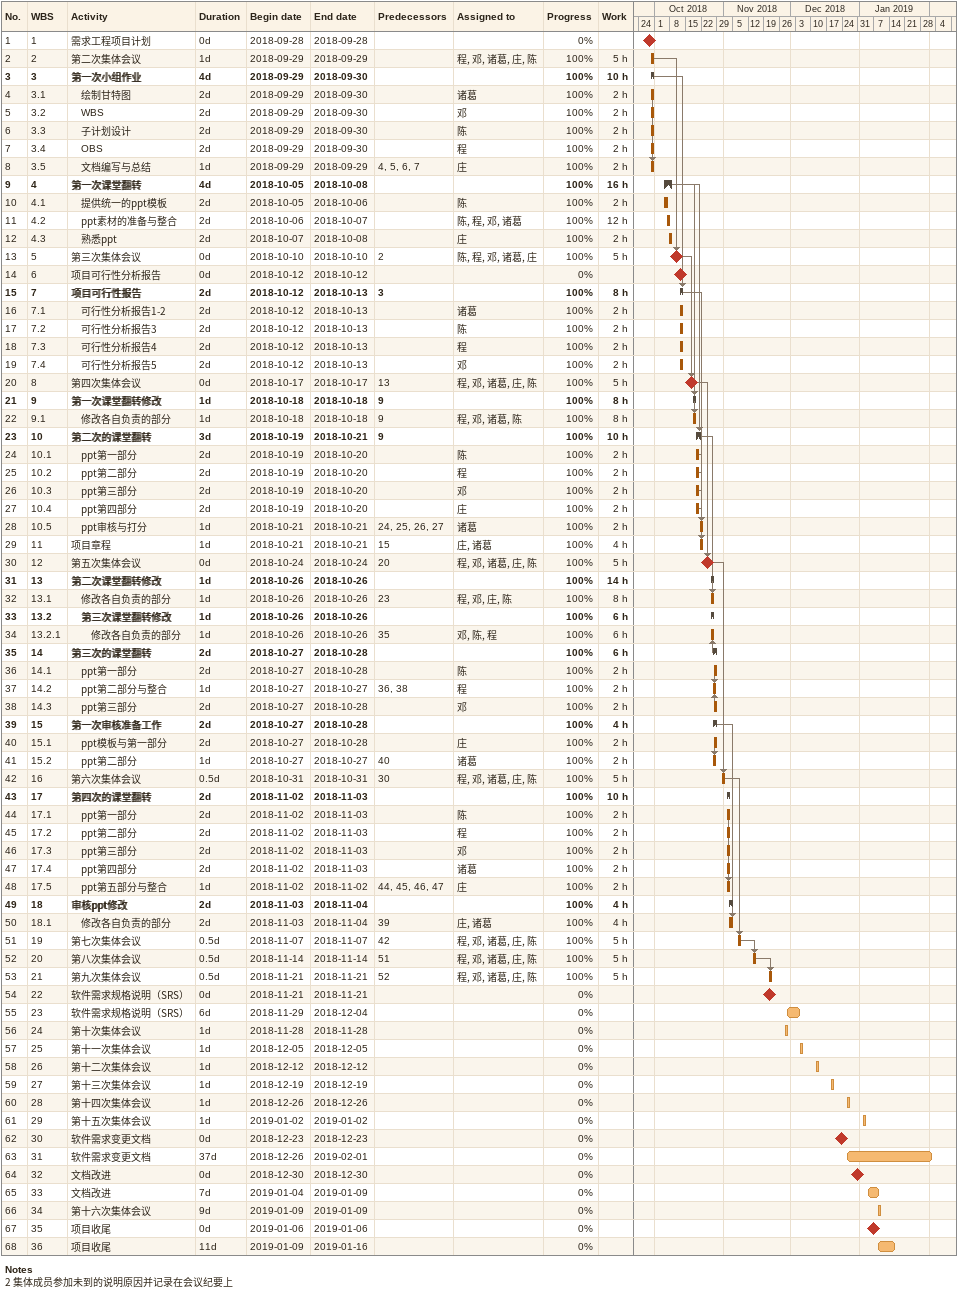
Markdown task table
| ID | WBS | Task | Duration | Start | Finish | Predecessors | Resources | % complete | Work (h) |
|---|---|---|---|---|---|---|---|---|---|
| 1 | 1 | 需求工程项目计划 | 0d | 2018-09-28 | 2018-09-28 |  |  | 0 |  |
| 2 | 2 | 第二次集体会议 | 1d | 2018-09-29 | 2018-09-29 |  | 程, 邓, 诸葛, 庄, 陈 | 100 | 5 |
| 3 | 3 | **第一次小组作业** | 4d | 2018-09-29 | 2018-09-30 |  |  | 100 | 10 |
| 4 | 3.1 | 绘制甘特图 | 2d | 2018-09-29 | 2018-09-30 |  | 诸葛 | 100 | 2 |
| 5 | 3.2 | WBS | 2d | 2018-09-29 | 2018-09-30 |  | 邓 | 100 | 2 |
| 6 | 3.3 | 子计划设计 | 2d | 2018-09-29 | 2018-09-30 |  | 陈 | 100 | 2 |
| 7 | 3.4 | OBS | 2d | 2018-09-29 | 2018-09-30 |  | 程 | 100 | 2 |
| 8 | 3.5 | 文档编写与总结 | 1d | 2018-09-29 | 2018-09-29 | 4, 5, 6, 7 | 庄 | 100 | 2 |
| 9 | 4 | **第一次课堂翻转** | 4d | 2018-10-05 | 2018-10-08 |  |  | 100 | 16 |
| 10 | 4.1 | 提供统一的ppt模板 | 2d | 2018-10-05 | 2018-10-06 |  | 陈 | 100 | 2 |
| 11 | 4.2 | ppt素材的准备与整合 | 2d | 2018-10-06 | 2018-10-07 |  | 陈, 程, 邓, 诸葛 | 100 | 12 |
| 12 | 4.3 | 熟悉ppt | 2d | 2018-10-07 | 2018-10-08 |  | 庄 | 100 | 2 |
| 13 | 5 | 第三次集体会议 | 0d | 2018-10-10 | 2018-10-10 | 2 | 陈, 程, 邓, 诸葛, 庄 | 100 | 5 |
| 14 | 6 | 项目可行性分析报告 | 0d | 2018-10-12 | 2018-10-12 |  |  | 0 |  |
| 15 | 7 | **项目可行性报告** | 2d | 2018-10-12 | 2018-10-13 | 3 |  | 100 | 8 |
| 16 | 7.1 | 可行性分析报告1-2 | 2d | 2018-10-12 | 2018-10-13 |  | 诸葛 | 100 | 2 |
| 17 | 7.2 | 可行性分析报告3 | 2d | 2018-10-12 | 2018-10-13 |  | 陈 | 100 | 2 |
| 18 | 7.3 | 可行性分析报告4 | 2d | 2018-10-12 | 2018-10-13 |  | 程 | 100 | 2 |
| 19 | 7.4 | 可行性分析报告5 | 2d | 2018-10-12 | 2018-10-13 |  | 邓 | 100 | 2 |
| 20 | 8 | 第四次集体会议 | 0d | 2018-10-17 | 2018-10-17 | 13 | 程, 邓, 诸葛, 庄, 陈 | 100 | 5 |
| 21 | 9 | **第一次课堂翻转修改** | 1d | 2018-10-18 | 2018-10-18 | 9 |  | 100 | 8 |
| 22 | 9.1 | 修改各自负责的部分 | 1d | 2018-10-18 | 2018-10-18 | 9 | 程, 邓, 诸葛, 陈 | 100 | 8 |
| 23 | 10 | **第二次的课堂翻转** | 3d | 2018-10-19 | 2018-10-21 | 9 |  | 100 | 10 |
| 24 | 10.1 | ppt第一部分 | 2d | 2018-10-19 | 2018-10-20 |  | 陈 | 100 | 2 |
| 25 | 10.2 | ppt第二部分 | 2d | 2018-10-19 | 2018-10-20 |  | 程 | 100 | 2 |
| 26 | 10.3 | ppt第三部分 | 2d | 2018-10-19 | 2018-10-20 |  | 邓 | 100 | 2 |
| 27 | 10.4 | ppt第四部分 | 2d | 2018-10-19 | 2018-10-20 |  | 庄 | 100 | 2 |
| 28 | 10.5 | ppt审核与打分 | 1d | 2018-10-21 | 2018-10-21 | 24, 25, 26, 27 | 诸葛 | 100 | 2 |
| 29 | 11 | 项目章程 | 1d | 2018-10-21 | 2018-10-21 | 15 | 庄, 诸葛 | 100 | 4 |
| 30 | 12 | 第五次集体会议 | 0d | 2018-10-24 | 2018-10-24 | 20 | 程, 邓, 诸葛, 庄, 陈 | 100 | 5 |
| 31 | 13 | **第二次课堂翻转修改** | 1d | 2018-10-26 | 2018-10-26 |  |  | 100 | 14 |
| 32 | 13.1 | 修改各自负责的部分 | 1d | 2018-10-26 | 2018-10-26 | 23 | 程, 邓, 庄, 陈 | 100 | 8 |
| 33 | 13.2 | **第三次课堂翻转修改** | 1d | 2018-10-26 | 2018-10-26 |  |  | 100 | 6 |
| 34 | 13.2.1 | 修改各自负责的部分 | 1d | 2018-10-26 | 2018-10-26 | 35 | 邓, 陈, 程 | 100 | 6 |
| 35 | 14 | **第三次的课堂翻转** | 2d | 2018-10-27 | 2018-10-28 |  |  | 100 | 6 |
| 36 | 14.1 | ppt第一部分 | 2d | 2018-10-27 | 2018-10-28 |  | 陈 | 100 | 2 |
| 37 | 14.2 | ppt第二部分与整合 | 1d | 2018-10-27 | 2018-10-27 | 36, 38 | 程 | 100 | 2 |
| 38 | 14.3 | ppt第三部分 | 2d | 2018-10-27 | 2018-10-28 |  | 邓 | 100 | 2 |
| 39 | 15 | **第一次审核准备工作** | 2d | 2018-10-27 | 2018-10-28 |  |  | 100 | 4 |
| 40 | 15.1 | ppt模板与第一部分 | 2d | 2018-10-27 | 2018-10-28 |  | 庄 | 100 | 2 |
| 41 | 15.2 | ppt第二部分 | 1d | 2018-10-27 | 2018-10-27 | 40 | 诸葛 | 100 | 2 |
| 42 | 16 | 第六次集体会议 | 0.5d | 2018-10-31 | 2018-10-31 | 30 | 程, 邓, 诸葛, 庄, 陈 | 100 | 5 |
| 43 | 17 | **第四次的课堂翻转** | 2d | 2018-11-02 | 2018-11-03 |  |  | 100 | 10 |
| 44 | 17.1 | ppt第一部分 | 2d | 2018-11-02 | 2018-11-03 |  | 陈 | 100 | 2 |
| 45 | 17.2 | ppt第二部分 | 2d | 2018-11-02 | 2018-11-03 |  | 程 | 100 | 2 |
| 46 | 17.3 | ppt第三部分 | 2d | 2018-11-02 | 2018-11-03 |  | 邓 | 100 | 2 |
| 47 | 17.4 | ppt第四部分 | 2d | 2018-11-02 | 2018-11-03 |  | 诸葛 | 100 | 2 |
| 48 | 17.5 | ppt第五部分与整合 | 1d | 2018-11-02 | 2018-11-02 | 44, 45, 46, 47 | 庄 | 100 | 2 |
| 49 | 18 | **审核ppt修改** | 2d | 2018-11-03 | 2018-11-04 |  |  | 100 | 4 |
| 50 | 18.1 | 修改各自负责的部分 | 2d | 2018-11-03 | 2018-11-04 | 39 | 庄, 诸葛 | 100 | 4 |
| 51 | 19 | 第七次集体会议 | 0.5d | 2018-11-07 | 2018-11-07 | 42 | 程, 邓, 诸葛, 庄, 陈 | 100 | 5 |
| 52 | 20 | 第八次集体会议 | 0.5d | 2018-11-14 | 2018-11-14 | 51 | 程, 邓, 诸葛, 庄, 陈 | 100 | 5 |
| 53 | 21 | 第九次集体会议 | 0.5d | 2018-11-21 | 2018-11-21 | 52 | 程, 邓, 诸葛, 庄, 陈 | 100 | 5 |
| 54 | 22 | 软件需求规格说明（SRS） | 0d | 2018-11-21 | 2018-11-21 |  |  | 0 |  |
| 55 | 23 | 软件需求规格说明（SRS） | 6d | 2018-11-29 | 2018-12-04 |  |  | 0 |  |
| 56 | 24 | 第十次集体会议 | 1d | 2018-11-28 | 2018-11-28 |  |  | 0 |  |
| 57 | 25 | 第十一次集体会议 | 1d | 2018-12-05 | 2018-12-05 |  |  | 0 |  |
| 58 | 26 | 第十二次集体会议 | 1d | 2018-12-12 | 2018-12-12 |  |  | 0 |  |
| 59 | 27 | 第十三次集体会议 | 1d | 2018-12-19 | 2018-12-19 |  |  | 0 |  |
| 60 | 28 | 第十四次集体会议 | 1d | 2018-12-26 | 2018-12-26 |  |  | 0 |  |
| 61 | 29 | 第十五次集体会议 | 1d | 2019-01-02 | 2019-01-02 |  |  | 0 |  |
| 62 | 30 | 软件需求变更文档 | 0d | 2018-12-23 | 2018-12-23 |  |  | 0 |  |
| 63 | 31 | 软件需求变更文档 | 37d | 2018-12-26 | 2019-02-01 |  |  | 0 |  |
| 64 | 32 | 文档改进 | 0d | 2018-12-30 | 2018-12-30 |  |  | 0 |  |
| 65 | 33 | 文档改进 | 7d | 2019-01-04 | 2019-01-09 |  |  | 0 |  |
| 66 | 34 | 第十六次集体会议 | 9d | 2019-01-09 | 2019-01-09 |  |  | 0 |  |
| 67 | 35 | 项目收尾 | 0d | 2019-01-06 | 2019-01-06 |  |  | 0 |  |
| 68 | 36 | 项目收尾 | 11d | 2019-01-09 | 2019-01-16 |  |  | 0 |  |

Notes
- 2: 集体成员参加 未到的说明原因并记录在会议纪要上
